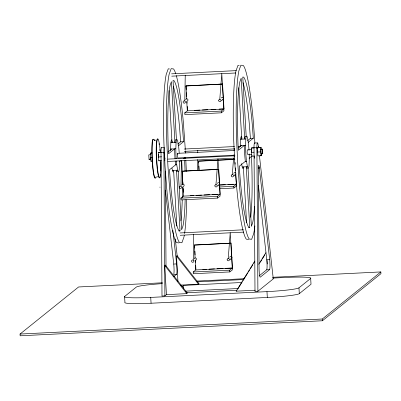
<?xml version="1.0" encoding="UTF-8"?>
<svg xmlns="http://www.w3.org/2000/svg" width="401" height="401" viewBox="0 0 401 401"><rect width="100%" height="100%" fill="white"/><g stroke="black" fill="none" stroke-linecap="round" stroke-linejoin="round"><path stroke-width="0.6" d="M152.545 161.137L150.946 161.217L150.48 157.367L150.48 153.147L152.014 152.716M161.458 160.696L158.796 160.826L158.325 156.981L158.33 152.756L158.796 152.38L160.926 152.27M164.43 152.45L164.896 160.525M254.455 156.069L251.793 156.2L251.327 152.35L251.327 148.129L251.798 147.748L253.928 147.643M261.562 153.548L261.562 155.362L261.091 155.738L257.898 155.894L257.432 147.824L257.898 147.448L261.096 147.287L261.362 149.488M261.091 155.738L260.625 151.889L260.625 147.663L261.096 147.287M180.981 186.264A1.168 1.163 51.2 0 0 179.297 187.357A1.168 1.163 51.2 0 0 181.097 188.28A1.168 1.163 51.2 0 0 180.981 186.264L181.432 160.415M184.796 100.982A1.168 1.163 51.2 0 0 183.112 102.08A1.168 1.163 51.2 0 0 184.911 103.002A1.168 1.163 51.2 0 0 184.796 100.982L185.247 75.137M193.252 260.094A1.168 1.163 51.2 0 0 191.563 261.191A1.168 1.163 51.2 0 0 193.367 262.114A1.168 1.163 51.2 0 0 193.252 260.094L193.698 234.244M197.432 170.656L197.623 159.578M197.738 152.806L197.783 150.345M166.826 294.334L164.906 295.878L161.999 296.023L161.007 150.726A8.837 0.922 87.2 0 1 161.733 147.763M166.014 266.419L165.372 172.039A5.85 0.612 87.2 0 1 165.443 171.016M170.61 150.701A16.09 1.679 87.2 0 1 170.6 149.037L170.851 142.696A16.09 1.679 87.2 0 1 171.979 140.114M176.189 158.741A16.09 1.679 87.2 0 1 175.828 148.776L176.079 142.435A16.09 1.679 87.2 0 1 177.693 141.142L178.62 146.53A16.09 1.679 87.2 0 1 179.222 153.177M240.354 146.666A16.09 1.679 87.2 0 1 240.349 145.563L240.6 139.227A16.09 1.679 87.2 0 1 241.728 136.646M241.567 163.658L242.199 166.971L247.432 166.711L246.505 161.322A16.09 1.679 87.2 0 1 245.577 145.302L245.828 138.967A16.09 1.679 87.2 0 1 247.442 137.673L248.369 143.062A16.09 1.679 87.2 0 1 249.011 150.305M259.457 156.014L273.276 278.89L257.903 291.251L254.996 291.397L254.008 146.099A8.837 0.922 87.2 0 1 254.73 143.137M257.637 150.154L257.637 151.252M258.349 168.696L258.374 167.412A5.85 0.612 87.2 0 1 259.201 166.746L269.642 259.277A6.862 0.717 87.2 0 1 269.597 269.657L260.214 277.206A6.697 0.697 87.2 0 1 259.056 268.038L258.349 168.766M219.778 99.358L221.778 73.604L223.918 110.771L221.382 112.811L184.866 114.631L184.766 112.881L187.478 110.701L187.227 106.355M215.964 184.64L217.959 158.886L219.372 183.337M232.319 174.57L233.603 158.014M233.743 156.174L233.838 154.946M234.169 150.656L234.314 148.816L234.385 150.059M228.234 258.47L230.229 232.715L232.369 269.883L229.833 271.923L193.317 273.738L193.217 271.993L195.934 269.808M149.182 159.017L149.082 159.423L148.756 154.891L150.686 154.671M158.606 154.4L158.606 157.387M247.668 154.114C247.171 155.002 246.866 149.879 247.437 150.079M251.602 149.773L251.602 152.761M234.374 150.505L177.543 153.332L177.453 155.849L177.818 157.994L234.64 155.167M262.475 149.107L262.745 153.768L262.54 149.137L260.605 149.202M255.302 290.224L236.194 291.171L254.856 261.036M237.758 289.116L242.344 281.713M242.996 280.655L247.582 273.251M248.239 272.194L249.547 270.079M250.204 269.021L252.82 264.795M253.803 263.206L254.785 261.622M258.705 264.309L265.913 252.675M260.274 262.249L261.587 260.134M262.239 259.076L264.861 254.846M186.625 99.042L186.049 85.864L222.56 84.05L223.994 108.882L221.277 111.067L184.766 112.881M222.56 84.05L185.874 86.004M221.472 100.701L223.257 99.268M150.946 161.217L151.418 160.841M168.009 151.994L171.758 148.977M177.844 144.084L180.666 141.819L183.568 141.673L182.495 127.533A75.969 7.92 87.2 0 0 173.959 80.621L173.031 80.511L176.455 139.959M158.796 160.826L159.262 160.45M178.395 145.834L183.568 141.673M171.969 168.164L172.45 170.445L177.678 170.184L176.751 164.796L175.593 164.851L169.478 169.768L170.55 183.909A75.969 7.92 87.2 0 0 179.092 230.821L180.019 230.931L176.52 170.24A16.09 1.679 87.2 0 0 177.448 171.738M179.317 161.854L180.726 160.721M183.543 158.46L184.48 157.703L184.535 158.881M159.758 187.162L160.064 187.137M182.811 184.325L182.234 171.142L218.745 169.327L220.179 194.159L217.462 196.345L180.951 198.159L181.051 199.909L217.563 198.089L220.104 196.049L219.442 184.545A1.168 1.163 51.2 0 0 219.096 182.726A1.168 1.163 51.2 0 0 217.432 183.518M198.946 170.53L198.585 161.077L234.48 159.287M238.224 148.149L241.512 145.508M247.592 140.616L250.414 138.345L253.317 138.205L252.244 124.059A75.969 7.92 87.2 0 0 243.708 77.147L242.78 77.042L246.204 136.49M248.144 142.36L253.317 138.205M180.951 198.159L183.663 195.979M218.745 169.327L182.059 171.287M272.59 277.317L380.85 271.928L380.95 273.677L322.399 320.76L20.15 335.797L20.05 334.048L78.601 286.966L162.455 282.795M246.505 161.322L245.342 161.382L239.227 166.295L240.299 180.44A75.969 7.92 87.2 0 0 248.841 227.352L249.768 227.457L246.269 166.771A16.09 1.679 87.2 0 0 247.196 168.27M249.066 158.385L252.349 155.743M217.653 185.979L219.442 184.545M234.009 175.914L235.793 174.475L236.455 185.979L233.918 188.024L219.683 188.731M219.583 186.981L233.818 186.275L236.53 184.094L235.292 184.154M272.67 278.093L284.545 277.502A29.258 2.195 -3.3 0 1 310.68 278.414L311.016 284.239L299.306 293.652A29.258 2.195 -3.3 0 1 267.317 297.452L151.067 303.236A29.258 2.195 -3.3 0 1 124.932 302.329L124.596 296.504L136.305 287.086A29.258 2.195 -3.3 0 1 162.415 283.627M164.761 265.517L165.347 265.046L187.372 293.161L186.786 293.632L166.44 294.645L164.761 265.517L186.786 293.632M177.939 281.507L176.475 256.099L177.057 255.627L199.081 283.743L198.495 284.214L180.62 285.106M195.076 258.154L194.5 244.976L231.016 243.156L232.445 267.993L229.733 270.174L193.217 271.993M173.783 276.55L176.595 274.289A6.862 0.717 87.2 0 0 176.64 263.903L172.866 230.354M231.016 243.156L194.325 245.116M181.959 286.55L183.377 285.407L241.297 282.525M229.923 259.813L231.708 258.374M236.194 291.171L236.775 290.7M259.181 275.843L266.69 269.803L269.597 269.657M124.596 296.504A29.258 2.195 -3.3 0 0 150.731 297.412L266.976 291.627A29.258 2.195 -3.3 0 0 298.971 287.828L310.68 278.414M20.05 334.048L322.299 319.011L380.85 271.928M156.295 177.082L157.859 176.731M155.753 140.23L154.159 140.029L154.676 140.275L154.039 139.794M171.593 73.839L236.294 70.621M171.723 76.17L235.808 72.982M194.29 110.36L199.858 110.085M202.335 109.959L207.903 109.684M210.996 109.528L215.949 109.283M219.041 109.127L223.994 108.882M223.818 109.022L187.302 110.841L186.766 101.528M170.851 142.696L176.079 142.435M240.6 139.227L245.828 138.967M161.483 147.648L164.39 147.503M254.485 143.022L257.392 142.876M170.6 149.037L175.828 148.776M240.349 145.563L245.577 145.302M184.129 149.052L234.52 146.54M238.254 146.355L240.119 146.265M160.976 152.425L163.884 152.28L164.906 295.878M253.978 147.799L256.881 147.653L257.903 291.251M184.265 151.377L234.655 148.871M150.48 153.147L152.079 153.067M158.33 152.756L160.991 152.621M251.327 148.129L253.993 147.994M257.432 147.824L260.625 147.663M247.487 149.854L251.858 149.633M150.48 157.367L152.079 157.292M158.325 156.981L161.523 156.821M251.327 152.35L253.988 152.22M257.427 152.049L260.625 151.889M149.082 159.423L150.956 159.327M247.758 154.51L251.502 154.325M260.871 153.859L262.745 153.768M167.773 159.117L234.966 155.773M259.963 155.438L261.562 155.362M167.909 161.448L234.48 158.134M198.41 161.217L234.921 159.397M258.199 167.914L259.372 167.944L258.209 168.004M219.823 184.921L225.392 184.645M227.868 184.525L233.437 184.244M219.648 185.067L236.354 184.234M190.47 195.638L193.568 195.487M196.044 195.362L201.613 195.086M204.089 194.961L209.658 194.685M212.134 194.56L217.703 194.285M220.004 194.305L183.488 196.119L182.951 186.806M178.856 230.986L180.019 230.931M248.605 227.517L249.768 227.457M180.044 232.951L243.502 229.793M180.179 235.282L243.638 232.124M165.423 190.114L173.733 264.048L176.64 263.903M258.419 185.488L266.735 259.422L269.642 259.277M202.741 269.472L206.455 269.287M208.931 269.161L214.5 268.886M216.976 268.76L223.162 268.454M225.021 268.364L232.445 267.993M232.269 268.134L195.758 269.948L195.187 260.018M176.595 274.289L173.693 274.429A6.862 0.717 87.2 0 0 173.733 264.048M196.871 281.081L244.43 278.715M197.046 281.858L243.918 279.527M185.583 291.141L237.893 288.54M186.505 292.76L236.946 290.254M239.196 65.483L237.999 65.348L235.958 71.002A87.774 9.148 87.2 0 0 233.683 139.904L234.78 162.786L236.465 184.961A87.774 9.148 87.2 0 0 246.329 239.166L248.735 239.442M169.448 68.957L168.245 68.817L166.209 74.476A87.774 9.148 87.2 0 0 163.934 143.373L165.032 166.26L166.716 188.435A87.774 9.148 87.2 0 0 176.58 242.635L178.986 242.911M261.226 153.844L260.961 149.182L261.166 149.733M177.553 153.332L177.823 154.335M165.032 158.631L164.761 157.628M176.475 256.099L198.495 284.214M150.946 159.107L150.756 157.778M258.379 146.45L258.48 147.327L258.164 144.946A8.837 0.922 87.2 0 0 256.916 145.954L256.891 148.606M175.252 238.836L177.202 256.214M250.414 138.345L249.342 124.205A75.969 7.92 87.2 0 0 243.056 82.651M180.666 141.819L179.593 127.678A75.969 7.92 87.2 0 0 173.307 86.12M322.299 319.011L322.399 320.76M298.971 287.828L299.306 293.652M267.066 260.294L267.282 264.013M266.976 291.627L267.317 297.452M248.018 167.959L251.387 226.304L252.685 222.695A75.969 7.92 87.2 0 0 254.5 206.239M238.79 87.654L241.763 139.167A16.09 1.679 87.2 0 1 241.973 137.638M246.575 222.65L243.362 166.916A16.09 1.679 87.2 0 0 243.683 167.894M234.67 155.042L234.745 156.285M235.096 162.415L235.202 164.225M235.412 167.844L235.582 170.856M233.818 186.275L233.918 188.024M221.277 111.067L221.382 112.811M229.733 270.174L229.833 271.923M217.462 196.345L217.563 198.089M198.585 161.077L198.69 162.936M198.871 166.044L199.086 169.768M186.049 85.864L186.264 89.588M186.44 92.696L186.655 96.42M186.941 101.388L187.051 103.247M194.5 244.976L194.68 248.079M194.861 251.186L195.071 254.911M195.397 260.495L195.503 262.359M195.683 265.462L195.899 269.186M182.45 174.871L182.661 178.595M182.841 181.698L182.986 184.184M183.237 188.53L183.452 192.254M178.27 171.427L181.633 229.773L182.936 226.164A75.969 7.92 87.2 0 0 185.147 199.813M183.377 285.407L183.583 288.905M169.006 90.501L172.014 142.641A16.09 1.679 87.2 0 1 172.224 141.112M173.613 170.385L176.826 226.119M150.731 297.412L151.067 303.236M254.916 143.062L253.176 119.683A87.774 9.148 87.2 0 0 243.307 65.478L240.901 65.203L238.866 70.857A87.774 9.148 87.2 0 0 236.59 139.759L237.688 162.641L239.372 184.816A87.774 9.148 87.2 0 0 249.237 239.021L251.643 239.297L253.683 233.643A87.774 9.148 87.2 0 0 254.871 225.873M254.314 155.999L254.424 158.355M251.407 156.144L251.748 163.207A75.969 7.92 87.2 0 1 250.665 217.302M185.307 149.538L183.422 123.152A87.774 9.148 87.2 0 0 176.295 75.594M185.367 150.741L185.483 153.147M185.683 157.362L185.743 158.565M185.828 160.375L186.204 168.209A87.774 9.148 87.2 0 1 186.305 171.337M184.62 160.646L184.901 166.53A75.969 7.92 87.2 0 1 185.036 170.926M181.713 160.791L181.994 166.676A75.969 7.92 87.2 0 1 182.37 184.575M163.889 153.232L163.914 150.581A8.837 0.922 87.2 0 1 164.179 147.984M229.698 257.347A1.168 1.163 51.2 0 1 230.976 256.434A1.168 1.163 51.2 0 1 232.004 257.637A1.168 1.163 51.2 0 1 230.906 258.76M194.124 258.845A1.168 1.163 51.2 0 1 195.503 257.948A1.168 1.163 51.2 0 1 196.405 259.337A1.168 1.163 51.2 0 1 195.031 260.229M235.963 174.224A1.168 1.163 51.2 0 1 234.685 174.836M233.783 173.448A1.168 1.163 51.2 0 1 235.698 172.831M235.898 173.062A1.168 1.163 51.2 0 1 236.029 173.337M219.212 184.741A1.168 1.163 51.2 0 1 218.64 184.926M181.859 185.011A1.168 1.163 51.2 0 1 183.132 184.104A1.168 1.163 51.2 0 1 184.159 185.302A1.168 1.163 51.2 0 1 183.067 186.425M221.347 97.949A1.168 1.163 51.2 0 1 223.267 97.729A1.168 1.163 51.2 0 1 222.75 99.593M185.673 99.734A1.168 1.163 51.2 0 1 187.588 99.117A1.168 1.163 51.2 0 1 187.177 101.092M160.019 176.711A19.469 2.03 87.2 0 1 156.485 159.964A19.469 2.03 87.2 0 1 157.859 139.272M159.022 143.588A19.469 2.03 87.2 0 1 159.182 144.566M159.804 149.533A19.469 2.03 87.2 0 1 159.919 150.691M160.606 161.899A19.469 2.03 87.2 0 1 160.6 170.991M160.375 174.4A19.469 2.03 87.2 0 1 160.21 175.703M160.856 160.776A19.469 2.03 87.2 0 1 158.611 175.523A19.469 2.03 87.2 0 1 156.676 143.648A19.469 2.03 87.2 0 1 160.315 151.854M155.192 177.994A19.469 2.03 87.2 0 1 152.124 160.179A19.469 2.03 87.2 0 1 152.956 139.237M155.949 176.916A19.469 2.03 87.2 0 1 152.415 160.164A19.469 2.03 87.2 0 1 153.789 139.478M175.593 164.851A16.09 1.679 87.2 0 1 175.207 161.117M175.026 158.801A16.09 1.679 87.2 0 1 174.666 148.831L168.565 153.738L168.144 144.911A75.969 7.92 87.2 0 1 170.109 85.273L171.412 81.669L174.916 142.495A16.09 1.679 87.2 0 1 176.049 139.909M175.688 73.599A87.774 9.148 87.2 0 0 173.558 68.947L171.152 68.671L169.117 74.33A87.774 9.148 87.2 0 0 166.841 143.227L167.939 166.114L169.623 188.29A87.774 9.148 87.2 0 0 179.488 242.49L181.894 242.765L183.934 237.111A87.774 9.148 87.2 0 0 184.3 235.207M186.61 199.843A87.774 9.148 87.2 0 1 184.56 233.603M177.678 170.184A16.09 1.679 87.2 0 0 179.292 168.886L179.543 162.55A16.09 1.679 87.2 0 0 179.533 160.881M176.751 164.796A16.09 1.679 87.2 0 1 176.37 161.062M182.38 187.031A75.969 7.92 87.2 0 1 182.29 197.613M182.239 199.959A75.969 7.92 87.2 0 1 180.916 220.771M173.377 171.944A16.09 1.679 87.2 0 1 172.45 170.445M245.342 161.382A16.09 1.679 87.2 0 1 244.415 145.362L238.314 150.265L237.893 141.438A75.969 7.92 87.2 0 1 239.858 81.804L241.161 78.2L244.665 139.022A16.09 1.679 87.2 0 1 245.798 136.44M243.126 168.47A16.09 1.679 87.2 0 1 242.199 166.971M247.432 166.711A16.09 1.679 87.2 0 0 249.041 165.418L249.292 159.082A16.09 1.679 87.2 0 0 249.191 153.904M266.735 259.422A6.862 0.717 87.2 0 1 266.69 269.803M227.136 259.693A1.168 1.163 51.2 0 0 228.941 260.615A1.168 1.163 51.2 0 0 228.826 258.6A1.168 1.163 51.2 0 0 227.136 259.693M231.222 175.793A1.168 1.163 51.2 0 0 233.026 176.716A1.168 1.163 51.2 0 0 232.906 174.696A1.168 1.163 51.2 0 0 231.222 175.793M214.871 185.863A1.168 1.163 51.2 0 0 216.67 186.786A1.168 1.163 51.2 0 0 216.555 184.766A1.168 1.163 51.2 0 0 214.871 185.863M218.685 100.581A1.168 1.163 51.2 0 0 220.485 101.503A1.168 1.163 51.2 0 0 220.37 99.488A1.168 1.163 51.2 0 0 218.685 100.581"/></g></svg>
